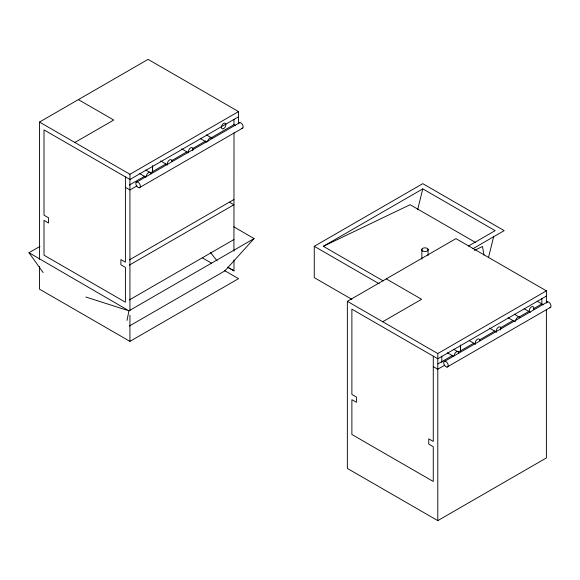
<?xml version="1.0" encoding="UTF-8"?>
<svg xmlns="http://www.w3.org/2000/svg" width="580" height="580" viewBox="0 0 580 580"><rect width="100%" height="100%" fill="white"/><g stroke="black" fill="none" stroke-linecap="round" stroke-linejoin="round"><path stroke-width="0.87" d="M127.005 320.443L128.956 310.822L254.076 238.583L233.776 226.78M417.629 209.764L422.791 188.877L495.146 230.651L468.51 246.029M488.469 257.629L493.638 236.742M254.076 238.583L224.895 270.875L129.326 326.047M39.498 259.347L39.498 122.061L148.088 59.37L238.532 111.578L238.532 123.765M74.842 142.47L113.731 120.024L78.38 99.615M39.498 122.061L129.934 174.275L238.532 111.578M238.532 116.805L129.934 179.503L44.015 129.898L44.015 215.187L48.539 217.797L48.539 223.017L44.015 220.407L44.015 255.214L125.41 302.202L125.41 267.402L120.886 264.792L120.886 259.572L125.41 262.182L125.41 176.885M129.318 185.078L144.928 176.066M150.394 172.905L166.01 163.893M171.477 160.74L187.094 151.721M192.56 148.567L205.827 140.904M210.511 138.2L234.008 124.635L235.516 125.505M136.133 182.432L239.75 122.612M136.967 185.883L129.934 189.943L125.41 187.333M139.222 187.782A3.197 1.849 60 0 0 139.222 183.258A3.197 1.849 60 0 0 135.829 183.563A3.197 1.849 60 0 0 139.222 187.782L242.839 127.962M43.123 272.571L29 252.72L39.947 246.406M129.318 259.927L233.936 199.527M129.318 265.147L233.936 204.747L229.412 202.137M129.318 299.947L233.936 239.547M227.679 267.264L234.008 270.838L227.744 267.22M39.498 266.575L39.498 289.152L129.934 341.366L238.532 278.668L224.496 270.563M351.835 299.331L314.266 277.639L314.266 246.311L422.791 183.657L504.187 230.651L472.961 248.682M383.213 280.901L323.314 246.311L422.791 188.877M546.389 309.22L546.389 457.939L437.791 520.63L347.355 468.423L347.355 301.332L455.952 238.634L546.389 290.848L546.389 303.036M382.706 321.74L421.587 299.287L386.244 278.879M347.355 301.332L437.791 353.546L546.389 290.848M546.389 296.068L437.791 358.766L351.879 309.162L351.879 394.458L356.403 397.068L356.403 402.288L351.879 399.678L351.879 434.478L433.274 481.473L433.274 446.673L428.75 444.062L428.75 438.835L433.274 441.452L433.274 356.156M437.958 363.899L452.791 355.33M458.258 352.176L473.875 343.157M479.341 340.003L494.95 330.992M500.417 327.838L512.909 320.624M519.158 317.013L529.308 311.156M533.208 308.901L541.872 303.906M443.99 361.702L547.607 301.875M444.824 365.154L437.791 369.214L433.274 366.603M447.078 367.053A3.197 1.849 60 0 0 447.078 362.529A3.197 1.849 60 0 0 443.693 362.833A3.197 1.849 60 0 0 447.078 367.053L550.696 307.226M323.314 246.311L410.132 204.711L475.484 242.44M474.375 250.371L482.488 246.486L483.995 255.113M85.833 297.025L128.956 310.822L29 252.72M537.174 301.194L543.373 304.775M524.081 308.712L529.583 311.895M206.436 134.908L211.939 138.084A3.197 1.849 -60 0 0 209.394 138.337A3.197 1.849 -60 0 0 207.72 141.825M514.293 314.171L519.803 317.354A3.197 1.849 -60 0 0 517.259 317.601A3.197 1.849 -60 0 0 515.584 321.095M200.223 138.453L206.509 142.085M508.087 317.724L515.105 321.777M181.671 148.843L188.688 152.895A3.197 1.849 -60 0 1 190.646 147.849A3.197 1.849 -60 0 1 192.604 150.633M489.527 328.113L496.545 332.166A3.197 1.849 -60 0 1 498.503 327.12A3.197 1.849 -60 0 1 500.46 329.904M314.266 246.311L379.226 283.816M160.653 160.935L167.671 164.981M469.3 340.649L475.535 344.252M145.819 170.005L150.546 172.738M453.676 349.276L458.403 352.002M139.606 173.558L145.848 177.161M447.47 352.821L453.712 356.424M202.333 257.853L211.671 263.24M210.402 252.373L217.094 260.913M541.872 298.678L541.8 303.942M460.476 345.31L460.476 351.632M460.404 345.056L460.404 351.299M441.808 356.171L441.808 362.551M437.791 353.546L437.791 520.63M428.047 249.19L428.047 255.526M421.87 249.19L421.87 259.115M234.008 119.415L233.936 124.678M234.008 132.784L233.936 251.183M234.008 260.021L233.936 270.875M152.612 166.04L152.612 172.362M152.54 165.786L152.54 172.035M129.934 174.275L129.934 310.72M129.934 315.223L129.934 341.366M454.184 355.743A3.197 1.849 -60 0 1 456.446 351.828A3.197 1.849 -60 0 1 458.708 353.133M530.366 312.344A3.197 1.849 -60 0 1 529.54 309.256A3.197 1.849 -60 0 1 532.628 306.515A3.197 1.849 -60 0 1 533.455 309.604M475.23 343.121A3.197 1.849 -60 0 1 477.492 339.206A3.197 1.849 -60 0 1 479.754 340.511M146.327 176.479A3.197 1.849 -60 0 1 148.589 172.565A3.197 1.849 -60 0 1 150.844 173.869M167.374 163.85A3.197 1.849 -60 0 1 169.628 159.935A3.197 1.849 -60 0 1 171.89 161.24M238.917 123.09A3.197 1.849 60 0 1 242.476 124.599A3.197 1.849 60 0 1 242.005 128.434M546.78 302.354A3.197 1.849 60 0 1 550.34 303.869A3.197 1.849 60 0 1 549.869 307.704M223.633 128.608A3.197 1.849 -60 0 0 225.591 123.562A3.197 1.849 -60 0 0 221.676 125.824A3.197 1.849 -60 0 0 223.633 128.608M422.697 250.973A3.197 1.849 0 0 0 428.047 250.147A3.197 1.849 0 0 0 424.132 247.885A3.197 1.849 0 0 0 422.697 250.973"/></g></svg>
